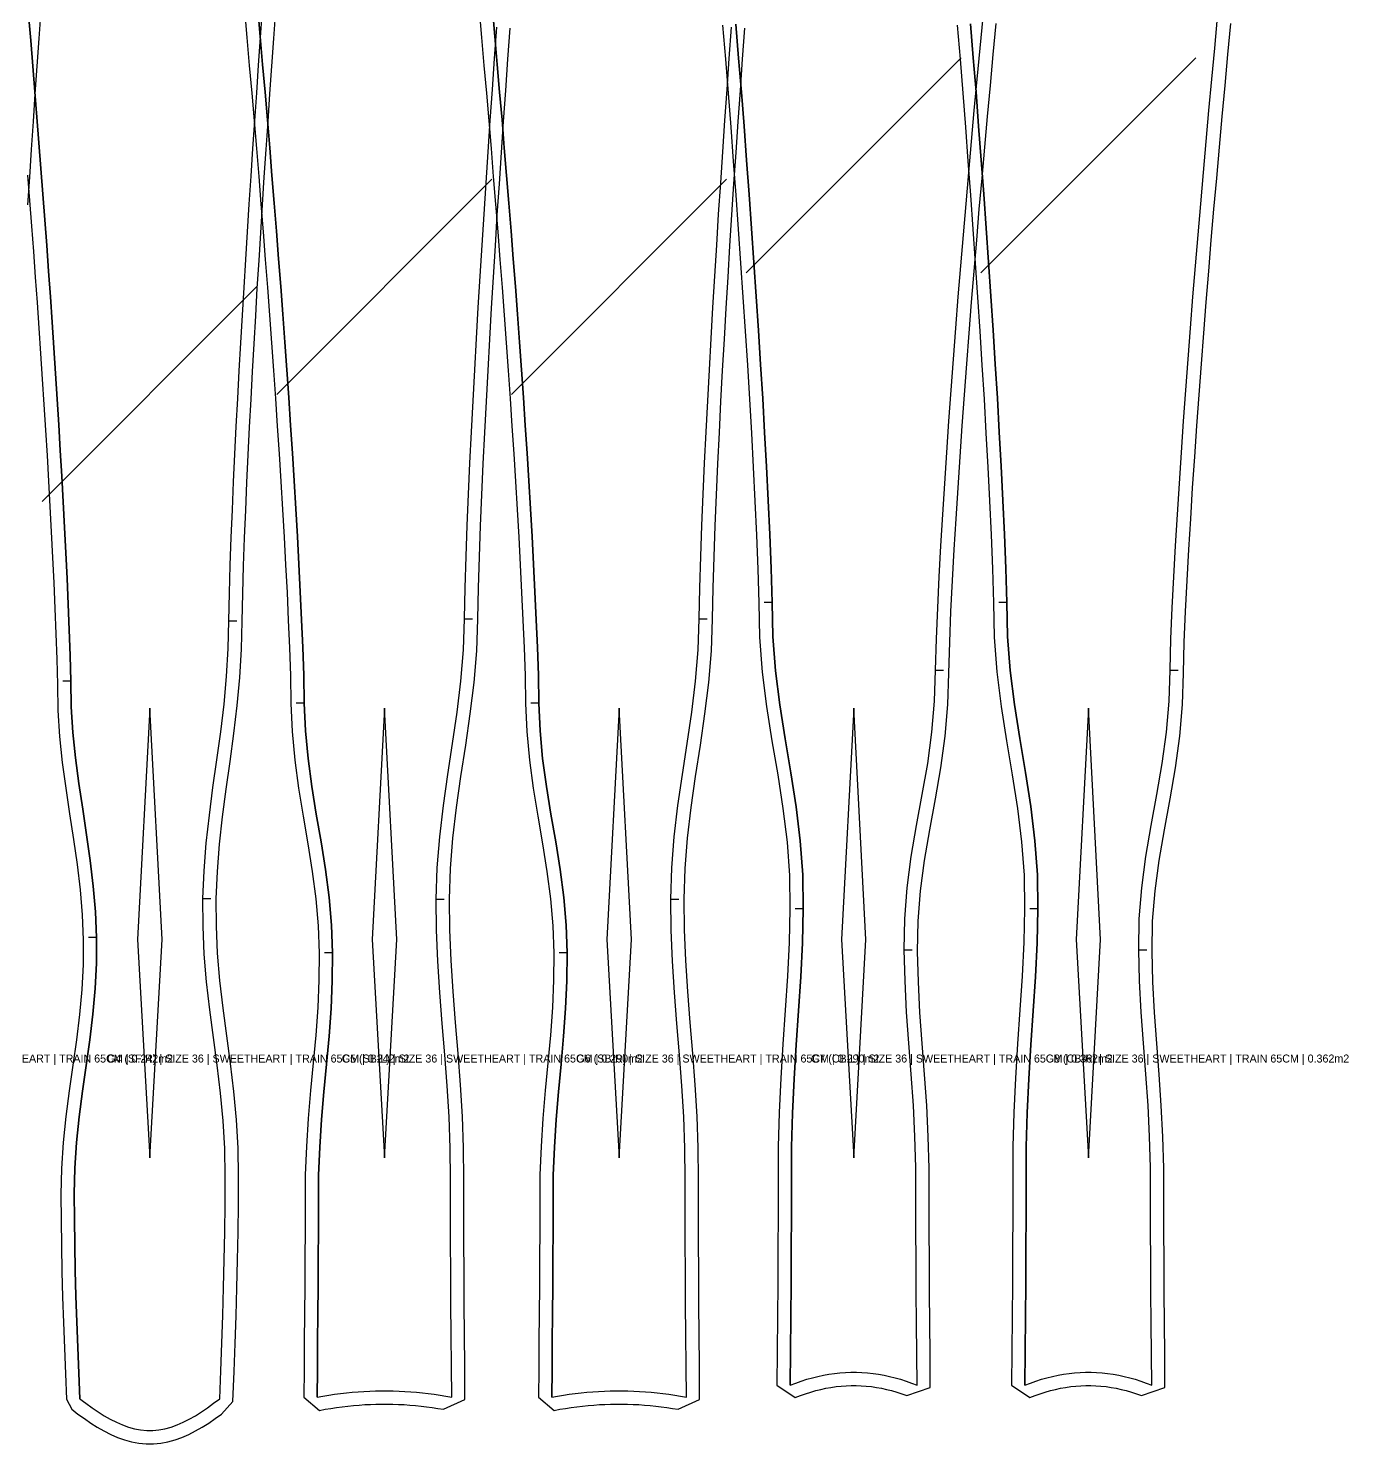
# Model space of a CAD drawing. Header units: millimetres. Extents: x -38 to 1528, y 40 to 2246.
# Drawn here: x 532 to 1522, y 184 to 1246 of the extents above; entities that cross this region are included whole.
import ezdxf

# ---------------------------------------------------------------- set-up
doc = ezdxf.new("R2010")
doc.units = ezdxf.units.MM
for name, color, linetype in [('1_BOUNDARY', 7, 'Continuous'), ('2_SEW', 3, 'Continuous'), ('3_SEAM_EDGE', 5, 'Continuous'), ('4_INTERNAL_DART', 6, 'Continuous'), ('6_TEXT', 2, 'Continuous'), ('7_GRAINLINE', 1, 'Continuous'), ('8_NOTCH', 4, 'Continuous')]:
    doc.layers.add(name, color=color, linetype=linetype)

msp = doc.modelspace()

# ---------------------------------------------------------------- linework, layer by layer
at = {"layer": '1_BOUNDARY'}
for points in [[(531.392, 1135.431), (532.853, 1116.312), (534.288, 1097.195), (535.698, 1078.078), (537.082, 1058.961), (538.439, 1039.845), (539.767, 1020.73), (541.064, 1001.616), (542.331, 982.501), (543.565, 963.389), (544.763, 944.277), (545.924, 925.167), (547.044, 906.058), (548.121, 886.952), (549.15, 867.847), (550.126, 848.746), (551.042, 829.65), (551.888, 810.559), (552.649, 791.481), (553.297, 772.429), (553.754, 753.368), (554.148, 734.039), (555.389, 714.502), (557.379, 695.036), (559.924, 675.678), (562.788, 656.445), (565.705, 637.345), (568.413, 618.376), (570.668, 599.524), (572.275, 580.768), (573.097, 562.075), (573.056, 543.414), (572.123, 524.733), (570.389, 505.971), (568.037, 487.087), (565.317, 468.059), (562.527, 448.874), (559.979, 429.54), (557.964, 410.075), (556.716, 390.516), (556.373, 371.041), (556.474, 351.756), (556.728, 332.55), (557.124, 313.348), (557.649, 294.157), (558.28, 274.976), (558.997, 255.808), (559.771, 236.654), (560.575, 217.517), (564.497, 209.988), (564.497, 209.988), (569.145, 206.44), (573.915, 202.966), (578.745, 199.66), (583.644, 196.563), (588.619, 193.716), (593.682, 191.159), (598.835, 188.937), (604.079, 187.092), (609.41, 185.662), (614.815, 184.686), (620.265, 184.19), (625.735, 184.19), (631.185, 184.686), (636.59, 185.662), (641.921, 187.092), (647.165, 188.937), (652.318, 191.159), (657.381, 193.716), (662.356, 196.563), (667.255, 199.66), (672.085, 202.966), (676.855, 206.44), (685.199, 215.782), (686.23, 238.39), (687.005, 259.243), (687.721, 280.109), (688.352, 300.987), (688.877, 321.876), (689.272, 342.773), (689.526, 363.675), (689.627, 384.648), (689.285, 405.797), (688.042, 427.022), (686.032, 448.163), (683.488, 469.183), (680.698, 490.065), (677.976, 510.803), (675.62, 531.407), (673.881, 551.9), (672.944, 572.319), (672.903, 592.72), (673.728, 613.15), (675.34, 633.638), (677.6, 654.212), (680.311, 674.896), (683.229, 695.7), (686.091, 716.627), (688.632, 737.669), (690.616, 758.809), (691.854, 780.016), (692.246, 801.029), (692.703, 821.798), (693.352, 842.557), (694.114, 863.342), (694.96, 884.137), (695.876, 904.938), (696.852, 925.743), (697.881, 946.551), (698.958, 967.361), (700.079, 988.173), (701.24, 1008.986), (702.438, 1029.801), (703.672, 1050.616), (704.939, 1071.433), (706.237, 1092.25), (707.565, 1113.068), (708.922, 1133.887), (710.307, 1154.706), (711.717, 1175.526), (713.152, 1196.346), (714.612, 1217.167), (716.095, 1237.988), (717.602, 1258.809)], [(531.565, 1113.068), (532.922, 1133.887), (534.307, 1154.706), (535.717, 1175.526), (537.152, 1196.346), (538.612, 1217.167), (540.095, 1237.988), (541.602, 1258.809)], [(694.009, 1259.352), (695.853, 1238.539), (697.672, 1217.727), (699.467, 1196.914), (701.235, 1176.103), (702.976, 1155.292), (704.689, 1134.481), (706.374, 1113.67), (708.028, 1092.861), (709.65, 1072.053), (711.239, 1051.244), (712.795, 1030.436), (714.315, 1009.63), (715.797, 988.824), (717.239, 968.019), (718.639, 947.216), (719.992, 926.414), (721.298, 905.614), (722.55, 884.817), (723.745, 864.021), (724.873, 843.231), (725.928, 822.445), (726.895, 801.667), (727.752, 780.905), (728.458, 760.196), (728.841, 739.329), (729.747, 718.124), (731.76, 696.839), (734.638, 675.684), (738.048, 654.693), (741.604, 633.879), (744.911, 613.243), (747.612, 592.767), (749.42, 572.418), (750.15, 552.098), (749.893, 531.681), (748.957, 511.155), (747.469, 490.545), (745.625, 469.829), (743.667, 448.99), (741.865, 428.03), (740.465, 406.967), (739.663, 385.846), (739.515, 364.841), (739.475, 344.003), (739.391, 323.198), (739.268, 302.391), (739.11, 281.582), (738.925, 260.769), (738.722, 239.951), (738.509, 219.129), (750.32, 209.193), (750.32, 209.193), (754.631, 209.987), (758.859, 210.695), (763.089, 211.332), (767.316, 211.899), (771.542, 212.394), (775.769, 212.818), (779.994, 213.172), (784.217, 213.455), (788.441, 213.667), (792.666, 213.808), (796.889, 213.879), (801.111, 213.879), (805.334, 213.808), (809.559, 213.667), (813.783, 213.455), (818.006, 213.172), (822.231, 212.818), (826.458, 212.394), (830.684, 211.899), (834.911, 211.332), (839.141, 210.695), (843.369, 209.987), (859.324, 217.204), (859.279, 242.464), (859.075, 265.807), (858.89, 289.145), (858.732, 312.48), (858.609, 335.813), (858.525, 359.144), (858.485, 382.505), (858.338, 406.014), (857.538, 429.627), (856.141, 453.189), (854.341, 476.659), (852.384, 500.02), (850.537, 523.272), (849.046, 546.428), (848.108, 569.511), (847.85, 592.496), (848.584, 615.394), (850.4, 638.318), (853.11, 661.353), (856.423, 684.534), (859.979, 707.872), (863.385, 731.371), (866.253, 755.016), (868.257, 778.776), (869.16, 802.464), (869.542, 825.85), (870.249, 849.096), (871.107, 872.39), (872.075, 895.696), (873.13, 919.009), (874.259, 942.329), (875.453, 965.65), (876.706, 988.974), (878.012, 1012.302), (879.366, 1035.63), (880.765, 1058.959), (882.208, 1082.29), (883.69, 1105.622), (885.21, 1128.954), (886.766, 1152.288), (888.356, 1175.622), (889.978, 1198.957), (891.633, 1222.292), (893.318, 1245.628)], [(870.009, 1259.352), (871.853, 1238.539), (873.672, 1217.727), (875.467, 1196.914), (877.235, 1176.103), (878.976, 1155.292), (880.689, 1134.481), (882.374, 1113.67), (884.028, 1092.861), (885.65, 1072.053), (887.239, 1051.244), (888.795, 1030.436), (890.315, 1009.63), (891.797, 988.824), (893.239, 968.019), (894.639, 947.216), (895.992, 926.414), (897.298, 905.614), (898.55, 884.817), (899.745, 864.021), (900.873, 843.231), (901.928, 822.445), (902.895, 801.667), (903.752, 780.905), (904.458, 760.196), (904.841, 739.329), (905.747, 718.124), (907.76, 696.839), (910.638, 675.684), (914.048, 654.693), (917.604, 633.879), (920.911, 613.243), (923.612, 592.767), (925.42, 572.418), (926.15, 552.098), (925.893, 531.681), (924.957, 511.155), (923.469, 490.545), (921.625, 469.829), (919.667, 448.99), (917.865, 428.03), (916.465, 406.967), (915.663, 385.846), (915.515, 364.841), (915.475, 344.003), (915.391, 323.198), (915.268, 302.391), (915.11, 281.582), (914.925, 260.769), (914.722, 239.951), (914.509, 219.129), (926.32, 209.193), (926.32, 209.193), (930.631, 209.987), (934.859, 210.695), (939.089, 211.332), (943.316, 211.899), (947.542, 212.394), (951.769, 212.818), (955.994, 213.172), (960.217, 213.455), (964.441, 213.667), (968.666, 213.808), (972.889, 213.879), (977.111, 213.879), (981.334, 213.808), (985.559, 213.667), (989.783, 213.455), (994.006, 213.172), (998.231, 212.818), (1002.458, 212.394), (1006.684, 211.899), (1010.911, 211.332), (1015.141, 210.695), (1019.369, 209.987), (1035.324, 217.204), (1035.279, 242.464), (1035.075, 265.807), (1034.89, 289.145), (1034.732, 312.48), (1034.609, 335.813), (1034.525, 359.144), (1034.485, 382.505), (1034.338, 406.014), (1033.538, 429.627), (1032.141, 453.189), (1030.341, 476.659), (1028.384, 500.02), (1026.537, 523.272), (1025.046, 546.428), (1024.108, 569.511), (1023.85, 592.496), (1024.584, 615.394), (1026.4, 638.318), (1029.11, 661.353), (1032.423, 684.534), (1035.979, 707.872), (1039.385, 731.371), (1042.253, 755.016), (1044.257, 778.776), (1045.16, 802.464), (1045.542, 825.85), (1046.249, 849.096), (1047.107, 872.39), (1048.075, 895.696), (1049.13, 919.009), (1050.259, 942.329), (1051.453, 965.65), (1052.706, 988.974), (1054.012, 1012.302), (1055.366, 1035.63), (1056.765, 1058.959), (1058.208, 1082.29), (1059.69, 1105.622), (1061.21, 1128.954), (1062.766, 1152.288), (1064.356, 1175.622), (1065.978, 1198.957), (1067.633, 1222.292), (1069.318, 1245.628)], [(1052.677, 1247.77), (1054.74, 1222.271), (1056.764, 1196.774), (1058.744, 1171.278), (1060.681, 1145.783), (1062.571, 1120.287), (1064.412, 1094.794), (1066.202, 1069.302), (1067.935, 1043.811), (1069.61, 1018.321), (1071.22, 992.834), (1072.76, 967.35), (1074.222, 941.869), (1075.597, 916.392), (1076.87, 890.923), (1078.021, 865.465), (1079.011, 840.033), (1079.746, 814.602), (1080.329, 788.847), (1082.34, 762.82), (1085.61, 736.911), (1089.675, 711.195), (1093.97, 685.692), (1097.912, 660.403), (1100.977, 635.302), (1102.767, 610.329), (1103.094, 585.288), (1102.515, 560.077), (1101.316, 534.769), (1099.692, 509.368), (1097.909, 483.855), (1096.263, 458.233), (1095.029, 432.518), (1094.418, 406.777), (1094.361, 381.156), (1094.301, 355.653), (1094.192, 330.158), (1094.04, 304.66), (1093.854, 279.158), (1093.644, 253.652), (1093.421, 228.141), (1107.063, 218.741), (1107.063, 218.741), (1111.054, 220.303), (1114.894, 221.667), (1118.724, 222.892), (1122.545, 223.978), (1126.358, 224.926), (1130.163, 225.738), (1133.962, 226.413), (1137.754, 226.953), (1141.542, 227.356), (1145.326, 227.625), (1149.109, 227.76), (1152.891, 227.76), (1156.674, 227.625), (1160.458, 227.356), (1164.246, 226.953), (1168.038, 226.413), (1171.837, 225.738), (1175.642, 224.926), (1179.455, 223.978), (1183.276, 222.892), (1187.106, 221.667), (1190.946, 220.303), (1208.419, 226.272), (1208.356, 251.375), (1208.146, 274.595), (1207.96, 297.811), (1207.808, 321.021), (1207.699, 344.229), (1207.639, 367.446), (1207.582, 390.791), (1206.969, 414.271), (1205.734, 437.72), (1204.086, 461.068), (1202.303, 484.294), (1200.68, 507.398), (1199.484, 530.402), (1198.906, 553.298), (1199.231, 576.007), (1201.014, 598.642), (1204.069, 621.42), (1208.004, 644.403), (1212.299, 667.619), (1216.37, 691.068), (1219.649, 714.728), (1221.668, 738.52), (1222.253, 762.013), (1222.988, 785.151), (1223.977, 808.29), (1225.127, 831.457), (1226.4, 854.637), (1227.774, 877.824), (1229.236, 901.016), (1230.776, 924.213), (1232.386, 947.412), (1234.06, 970.614), (1235.793, 993.817), (1237.583, 1017.022), (1239.424, 1040.229), (1241.313, 1063.436), (1243.25, 1086.644), (1245.23, 1109.854), (1247.253, 1133.064), (1249.316, 1156.275), (1251.419, 1179.487), (1253.557, 1202.7), (1255.733, 1225.912), (1257.943, 1249.125)], [(1228.677, 1248.003), (1230.74, 1222.498), (1232.764, 1196.995), (1234.744, 1171.493), (1236.681, 1145.992), (1238.571, 1120.491), (1240.412, 1094.992), (1242.202, 1069.494), (1243.935, 1043.997), (1245.61, 1018.502), (1247.22, 993.009), (1248.76, 967.519), (1250.222, 942.032), (1251.597, 916.55), (1252.87, 891.075), (1254.021, 865.611), (1255.011, 840.173), (1255.746, 814.735), (1256.329, 788.975), (1258.34, 762.942), (1261.61, 737.028), (1265.675, 711.305), (1269.97, 685.797), (1273.912, 660.502), (1276.977, 635.395), (1278.767, 610.416), (1279.094, 585.37), (1278.515, 560.153), (1277.316, 534.838), (1275.692, 509.431), (1273.909, 483.914), (1272.263, 458.286), (1271.029, 432.565), (1270.418, 406.817), (1270.361, 381.191), (1270.301, 355.682), (1270.192, 330.181), (1270.04, 304.677), (1269.854, 279.17), (1269.644, 253.658), (1269.421, 228.141), (1283.063, 218.741), (1283.063, 218.741), (1287.054, 220.303), (1290.894, 221.667), (1294.724, 222.892), (1298.545, 223.978), (1302.358, 224.926), (1306.163, 225.738), (1309.962, 226.413), (1313.754, 226.953), (1317.542, 227.356), (1321.326, 227.625), (1325.109, 227.76), (1328.891, 227.76), (1332.674, 227.625), (1336.458, 227.356), (1340.246, 226.953), (1344.038, 226.413), (1347.837, 225.738), (1351.642, 224.926), (1355.455, 223.978), (1359.276, 222.892), (1363.106, 221.667), (1366.946, 220.303), (1384.419, 226.272), (1384.356, 251.375), (1384.146, 274.595), (1383.96, 297.811), (1383.808, 321.021), (1383.699, 344.229), (1383.639, 367.446), (1383.582, 390.791), (1382.969, 414.271), (1381.734, 437.72), (1380.086, 461.068), (1378.303, 484.294), (1376.68, 507.398), (1375.484, 530.402), (1374.906, 553.298), (1375.231, 576.007), (1377.014, 598.642), (1380.069, 621.42), (1384.004, 644.403), (1388.299, 667.619), (1392.37, 691.068), (1395.649, 714.728), (1397.668, 738.52), (1398.253, 762.013), (1398.988, 785.151), (1399.977, 808.29), (1401.127, 831.457), (1402.4, 854.637), (1403.774, 877.824), (1405.236, 901.016), (1406.776, 924.213), (1408.386, 947.412), (1410.06, 970.614), (1411.793, 993.817), (1413.583, 1017.022), (1415.424, 1040.229), (1417.313, 1063.436), (1419.25, 1086.644), (1421.23, 1109.854), (1423.253, 1133.064), (1425.316, 1156.275), (1427.419, 1179.487), (1429.557, 1202.7), (1431.733, 1225.912), (1433.943, 1249.125)]]:
    msp.add_lwpolyline(points, dxfattribs=at)
at = {"layer": '2_SEW'}
for points in [[(532.132, 1255.6554), (533.723, 1236.4378), (535.293, 1217.2212), (536.844, 1198.0037), (538.372, 1178.7871), (539.879, 1159.5696), (541.363, 1140.353), (542.824, 1121.1355), (544.26, 1101.9189), (545.671, 1082.7024), (547.056, 1063.4847), (548.414, 1044.2682), (549.743, 1025.0506), (551.042, 1005.8341), (552.31, 986.6165), (553.545, 967.4), (554.744, 948.1824), (555.906, 928.9659), (557.028, 909.7483), (558.106, 890.5318), (559.136, 871.3142), (560.114, 852.0977), (561.031, 832.881), (561.879, 813.6634), (562.642, 794.4468), (563.293, 775.2293), (563.752, 756.0127), (564.139, 736.7952), (565.355, 717.5786), (567.311, 698.3611), (569.827, 679.1445), (572.676, 659.927), (575.598, 640.7104), (578.328, 621.4939), (580.616, 602.2763), (582.254, 583.0598), (583.095, 563.8421), (583.053, 544.6256), (582.098, 525.408), (580.331, 506.1915), (577.949, 486.9739), (575.215, 467.7574), (572.432, 448.5398), (569.91, 429.3233), (567.929, 410.1066), (566.708, 390.8891), (566.373, 371.6725), (566.474, 352.455), (566.727, 333.2383), (567.121, 314.0208), (567.644, 294.8042), (568.274, 275.5867), (568.989, 256.3701), (569.763, 237.1525), (570.566, 217.936), (570.566, 217.936), (570.566, 217.936), (575.125, 214.455), (579.685, 211.133), (584.244, 208.012), (588.804, 205.129), (593.363, 202.519), (597.923, 200.215), (602.482, 198.248), (607.042, 196.643), (611.601, 195.419), (616.161, 194.595), (620.72, 194.18), (625.28, 194.18), (629.839, 194.595), (634.399, 195.419), (638.958, 196.643), (643.518, 198.248), (648.077, 200.215), (652.637, 202.519), (657.196, 205.129), (661.756, 208.012), (666.315, 211.133), (670.875, 214.455), (675.434, 217.936), (676.237, 238.768), (677.011, 259.6), (677.726, 280.432), (678.356, 301.264), (678.879, 322.096), (679.273, 342.928), (679.526, 363.76), (679.627, 384.592), (679.292, 405.424), (678.071, 426.256), (676.09, 447.088), (673.568, 467.92), (670.785, 488.752), (668.051, 509.584), (665.669, 530.416), (663.902, 551.248), (662.947, 572.08), (662.905, 592.912), (663.746, 613.744), (665.384, 634.576), (667.672, 655.408), (670.402, 676.24), (673.324, 697.072), (676.173, 717.904), (678.689, 738.736), (680.645, 759.568), (681.861, 780.4), (682.248, 801.232), (682.707, 822.064), (683.358, 842.896), (684.121, 863.728), (684.969, 884.56), (685.886, 905.392), (686.864, 926.224), (687.894, 947.056), (688.972, 967.888), (690.094, 988.72), (691.256, 1009.552), (692.455, 1030.384), (693.69, 1051.216), (694.958, 1072.048), (696.257, 1092.88), (697.586, 1113.712), (698.944, 1134.544), (700.329, 1155.376), (701.74, 1176.208), (703.176, 1197.04), (704.637, 1217.872), (706.121, 1238.704), (707.628, 1259.536)], [(703.969, 1260.0982), (705.814, 1239.277), (707.635, 1218.4559), (709.431, 1197.6337), (711.2, 1176.8125), (712.942, 1155.9913), (714.656, 1135.1702), (716.342, 1114.3481), (717.997, 1093.5269), (719.62, 1072.7057), (721.211, 1051.8845), (722.768, 1031.0623), (724.289, 1010.2412), (725.772, 989.4201), (727.216, 968.5989), (728.617, 947.7767), (729.972, 926.9556), (731.279, 906.1344), (732.533, 885.3132), (733.729, 864.4911), (734.859, 843.6699), (735.916, 822.8488), (736.885, 802.0266), (737.745, 781.2054), (738.455, 760.3842), (738.836, 739.5631), (739.724, 718.741), (741.694, 697.9198), (744.528, 677.0986), (747.912, 656.2774), (751.47, 635.4553), (754.806, 614.6341), (757.552, 593.8129), (759.401, 572.9918), (760.149, 552.1697), (759.889, 531.3485), (758.94, 510.5273), (757.437, 489.7051), (755.583, 468.8839), (753.627, 448.0628), (751.836, 427.2417), (750.451, 406.4195), (749.66, 385.5983), (749.515, 364.7771), (749.475, 343.956), (749.391, 323.1338), (749.268, 302.3126), (749.11, 281.4915), (748.925, 260.6704), (748.721, 239.8482), (748.508, 219.027), (748.508, 219.027), (748.508, 219.027), (752.899, 219.836), (757.289, 220.571), (761.68, 221.232), (766.07, 221.821), (770.461, 222.335), (774.852, 222.776), (779.242, 223.144), (783.633, 223.438), (788.023, 223.658), (792.414, 223.805), (796.805, 223.879), (801.195, 223.879), (805.586, 223.805), (809.977, 223.658), (814.367, 223.438), (818.758, 223.144), (823.148, 222.776), (827.539, 222.335), (831.93, 221.821), (836.32, 221.232), (840.711, 220.571), (845.101, 219.836), (849.492, 219.027), (849.279, 242.375), (849.075, 265.724), (848.89, 289.072), (848.732, 312.42), (848.609, 335.769), (848.525, 359.117), (848.485, 382.465), (848.34, 405.814), (847.549, 429.162), (846.164, 452.51), (844.373, 475.859), (842.417, 499.207), (840.563, 522.555), (839.06, 545.904), (838.111, 569.252), (837.851, 592.6), (838.599, 615.949), (840.448, 639.297), (843.194, 662.645), (846.53, 685.994), (850.088, 709.342), (853.472, 732.691), (856.306, 756.039), (858.276, 779.387), (859.164, 802.736), (859.545, 826.084), (860.255, 849.432), (861.115, 872.781), (862.084, 896.129), (863.141, 919.477), (864.271, 942.826), (865.467, 966.174), (866.721, 989.522), (868.028, 1012.871), (869.383, 1036.219), (870.784, 1059.567), (872.228, 1082.916), (873.711, 1106.264), (875.232, 1129.612), (876.789, 1152.961), (878.38, 1176.309), (880.003, 1199.657), (881.658, 1223.006), (883.344, 1246.354)], [(879.969, 1260.0982), (881.814, 1239.277), (883.635, 1218.4559), (885.431, 1197.6337), (887.2, 1176.8125), (888.942, 1155.9913), (890.656, 1135.1702), (892.342, 1114.3481), (893.997, 1093.5269), (895.62, 1072.7057), (897.211, 1051.8845), (898.768, 1031.0623), (900.289, 1010.2412), (901.772, 989.4201), (903.216, 968.5989), (904.617, 947.7767), (905.972, 926.9556), (907.279, 906.1344), (908.533, 885.3132), (909.729, 864.4911), (910.859, 843.6699), (911.916, 822.8488), (912.885, 802.0266), (913.745, 781.2054), (914.455, 760.3842), (914.836, 739.5631), (915.724, 718.741), (917.694, 697.9198), (920.528, 677.0986), (923.912, 656.2774), (927.47, 635.4553), (930.806, 614.6341), (933.552, 593.8129), (935.401, 572.9918), (936.149, 552.1697), (935.889, 531.3485), (934.94, 510.5273), (933.437, 489.7051), (931.583, 468.8839), (929.627, 448.0628), (927.836, 427.2417), (926.451, 406.4195), (925.66, 385.5983), (925.515, 364.7771), (925.475, 343.956), (925.391, 323.1338), (925.268, 302.3126), (925.11, 281.4915), (924.925, 260.6704), (924.721, 239.8482), (924.508, 219.027), (924.508, 219.027), (924.508, 219.027), (928.899, 219.836), (933.289, 220.571), (937.68, 221.232), (942.07, 221.821), (946.461, 222.335), (950.852, 222.776), (955.242, 223.144), (959.633, 223.438), (964.023, 223.658), (968.414, 223.805), (972.805, 223.879), (977.195, 223.879), (981.586, 223.805), (985.977, 223.658), (990.367, 223.438), (994.758, 223.144), (999.148, 222.776), (1003.539, 222.335), (1007.93, 221.821), (1012.32, 221.232), (1016.711, 220.571), (1021.101, 219.836), (1025.492, 219.027), (1025.279, 242.375), (1025.075, 265.724), (1024.89, 289.072), (1024.732, 312.42), (1024.609, 335.769), (1024.525, 359.117), (1024.485, 382.465), (1024.34, 405.814), (1023.549, 429.162), (1022.164, 452.51), (1020.373, 475.859), (1018.417, 499.207), (1016.563, 522.555), (1015.06, 545.904), (1014.111, 569.252), (1013.851, 592.6), (1014.599, 615.949), (1016.448, 639.297), (1019.194, 662.645), (1022.53, 685.994), (1026.088, 709.342), (1029.472, 732.691), (1032.306, 756.039), (1034.276, 779.387), (1035.164, 802.736), (1035.545, 826.084), (1036.255, 849.432), (1037.115, 872.781), (1038.084, 896.129), (1039.141, 919.477), (1040.271, 942.826), (1041.467, 966.174), (1042.721, 989.522), (1044.028, 1012.871), (1045.383, 1036.219), (1046.784, 1059.567), (1048.228, 1082.916), (1049.711, 1106.264), (1051.232, 1129.612), (1052.789, 1152.961), (1054.38, 1176.309), (1056.003, 1199.657), (1057.658, 1223.006), (1059.344, 1246.354)], [(1062.644, 1248.584), (1064.708, 1223.07), (1066.733, 1197.557), (1068.715, 1172.044), (1070.653, 1146.531), (1072.544, 1121.017), (1074.387, 1095.504), (1076.178, 1069.991), (1077.913, 1044.478), (1079.589, 1018.964), (1081.201, 993.451), (1082.743, 967.938), (1084.207, 942.425), (1085.584, 916.911), (1086.859, 891.398), (1088.012, 865.885), (1089.005, 840.372), (1089.743, 814.859), (1090.317, 789.345), (1092.289, 763.832), (1095.51, 738.319), (1099.544, 712.806), (1103.841, 687.292), (1107.817, 661.779), (1110.93, 636.266), (1112.758, 610.753), (1113.094, 585.239), (1112.509, 559.726), (1111.301, 534.213), (1109.67, 508.7), (1107.887, 483.186), (1106.247, 457.673), (1105.023, 432.16), (1104.417, 406.647), (1104.361, 381.133), (1104.301, 355.62), (1104.192, 330.107), (1104.04, 304.594), (1103.854, 279.08), (1103.644, 253.567), (1103.421, 228.054), (1103.421, 228.054), (1103.421, 228.054), (1107.558, 229.672), (1111.696, 231.142), (1115.833, 232.465), (1119.97, 233.641), (1124.108, 234.67), (1128.245, 235.552), (1132.382, 236.287), (1136.519, 236.876), (1140.657, 237.317), (1144.794, 237.611), (1148.931, 237.758), (1153.069, 237.758), (1157.206, 237.611), (1161.343, 237.317), (1165.481, 236.876), (1169.618, 236.287), (1173.755, 235.552), (1177.892, 234.67), (1182.03, 233.641), (1186.167, 232.465), (1190.304, 231.142), (1194.442, 229.672), (1198.579, 228.054), (1198.356, 251.369), (1198.146, 274.684), (1197.96, 297.999), (1197.808, 321.3131), (1197.699, 344.6281), (1197.639, 367.9432), (1197.583, 391.2583), (1196.977, 414.5733), (1195.753, 437.8883), (1194.113, 461.2033), (1192.33, 484.5184), (1190.699, 507.8324), (1189.491, 531.1474), (1188.906, 554.4624), (1189.242, 577.7774), (1191.07, 601.0924), (1194.183, 624.4076), (1198.159, 647.7226), (1202.456, 671.0376), (1206.49, 694.3516), (1209.711, 717.6667), (1211.683, 740.9817), (1212.257, 764.2967), (1212.995, 787.6118), (1213.988, 810.9268), (1215.141, 834.2418), (1216.416, 857.5569), (1217.793, 880.8709), (1219.257, 904.1859), (1220.799, 927.5009), (1222.411, 950.816), (1224.087, 974.131), (1225.822, 997.446), (1227.613, 1020.761), (1229.456, 1044.0761), (1231.347, 1067.3901), (1233.285, 1090.7051), (1235.267, 1114.0203), (1237.292, 1137.3353), (1239.356, 1160.6503), (1241.46, 1183.9653), (1243.6, 1207.2803), (1245.777, 1230.5953), (1247.989, 1253.9093)], [(1238.644, 1248.8179), (1240.708, 1223.2979), (1242.733, 1197.7789), (1244.715, 1172.2598), (1246.653, 1146.7408), (1248.544, 1121.2218), (1250.387, 1095.7028), (1252.178, 1070.1838), (1253.913, 1044.6647), (1255.589, 1019.1457), (1257.201, 993.6267), (1258.743, 968.1077), (1260.207, 942.5886), (1261.584, 917.0696), (1262.859, 891.5506), (1264.012, 866.0316), (1265.005, 840.5125), (1265.743, 814.9925), (1266.317, 789.4735), (1268.289, 763.9545), (1271.51, 738.4355), (1275.544, 712.9164), (1279.841, 687.3974), (1283.817, 661.8784), (1286.93, 636.3594), (1288.758, 610.8403), (1289.094, 585.3213), (1288.509, 559.8023), (1287.301, 534.2833), (1285.67, 508.7643), (1283.887, 483.2452), (1282.247, 457.7262), (1281.023, 432.2072), (1280.417, 406.6872), (1280.361, 381.1681), (1280.301, 355.6491), (1280.192, 330.1301), (1280.04, 304.6111), (1279.854, 279.092), (1279.644, 253.573), (1279.421, 228.054), (1279.421, 228.054), (1279.421, 228.054), (1283.558, 229.672), (1287.696, 231.142), (1291.833, 232.465), (1295.97, 233.641), (1300.108, 234.67), (1304.245, 235.552), (1308.382, 236.287), (1312.519, 236.876), (1316.657, 237.317), (1320.794, 237.611), (1324.931, 237.758), (1329.069, 237.758), (1333.206, 237.611), (1337.343, 237.317), (1341.481, 236.876), (1345.618, 236.287), (1349.755, 235.552), (1353.892, 234.67), (1358.03, 233.641), (1362.167, 232.465), (1366.304, 231.142), (1370.442, 229.672), (1374.579, 228.054), (1374.356, 251.369), (1374.146, 274.684), (1373.96, 297.999), (1373.808, 321.3131), (1373.699, 344.6281), (1373.639, 367.9432), (1373.583, 391.2583), (1372.977, 414.5733), (1371.753, 437.8883), (1370.113, 461.2033), (1368.33, 484.5184), (1366.699, 507.8324), (1365.491, 531.1474), (1364.906, 554.4624), (1365.242, 577.7774), (1367.07, 601.0924), (1370.183, 624.4076), (1374.159, 647.7226), (1378.456, 671.0376), (1382.49, 694.3516), (1385.711, 717.6667), (1387.683, 740.9817), (1388.257, 764.2967), (1388.995, 787.6118), (1389.988, 810.9268), (1391.141, 834.2418), (1392.416, 857.5569), (1393.793, 880.8709), (1395.257, 904.1859), (1396.799, 927.5009), (1398.411, 950.816), (1400.087, 974.131), (1401.822, 997.446), (1403.613, 1020.761), (1405.456, 1044.0761), (1407.347, 1067.3901), (1409.285, 1090.7051), (1411.267, 1114.0203), (1413.292, 1137.3353), (1415.356, 1160.6503), (1417.46, 1183.9653), (1419.6, 1207.2803), (1421.777, 1230.5953), (1423.989, 1253.9093)]]:
    msp.add_lwpolyline(points, dxfattribs=at)
at = {"layer": '3_SEAM_EDGE'}
for points in [[(570.566, 217.936), (569.763, 237.1525), (568.989, 256.3701), (568.274, 275.5867), (567.644, 294.8042), (567.121, 314.0208), (566.727, 333.2383), (566.474, 352.455), (566.373, 371.6725), (566.708, 390.8891), (567.929, 410.1066), (569.91, 429.3233), (572.432, 448.5398), (575.215, 467.7574), (577.949, 486.9739), (580.331, 506.1915), (582.098, 525.408), (583.053, 544.6256), (583.095, 563.8421), (582.254, 583.0598), (580.616, 602.2763), (578.328, 621.4939), (575.598, 640.7104), (572.676, 659.927), (569.827, 679.1445), (567.311, 698.3611), (565.355, 717.5786), (564.139, 736.7952), (563.752, 756.0127), (563.293, 775.2293), (562.642, 794.4468), (561.879, 813.6634), (561.031, 832.881), (560.114, 852.0977), (559.136, 871.3142), (558.106, 890.5318), (557.028, 909.7483), (555.906, 928.9659), (554.744, 948.1824), (553.545, 967.4), (552.31, 986.6165), (551.042, 1005.8341), (549.743, 1025.0506), (548.414, 1044.2682), (547.056, 1063.4847), (545.671, 1082.7024), (544.26, 1101.9189), (542.824, 1121.1355), (541.363, 1140.353), (539.879, 1159.5696), (538.372, 1178.7871), (536.844, 1198.0037), (535.293, 1217.2212), (533.723, 1236.4378), (532.132, 1255.6554)], [(675.434, 217.936), (676.237, 238.768), (677.011, 259.6), (677.726, 280.432), (678.356, 301.264), (678.879, 322.096), (679.273, 342.928), (679.526, 363.76), (679.627, 384.592), (679.292, 405.424), (678.071, 426.256), (676.09, 447.088), (673.568, 467.92), (670.785, 488.752), (668.051, 509.584), (665.669, 530.416), (663.902, 551.248), (662.947, 572.08), (662.905, 592.912), (663.746, 613.744), (665.384, 634.576), (667.672, 655.408), (670.402, 676.24), (673.324, 697.072), (676.173, 717.904), (678.689, 738.736), (680.645, 759.568), (681.861, 780.4), (682.248, 801.232), (682.707, 822.064), (683.358, 842.896), (684.121, 863.728), (684.969, 884.56), (685.886, 905.392), (686.864, 926.224), (687.894, 947.056), (688.972, 967.888), (690.094, 988.72), (691.256, 1009.552), (692.455, 1030.384), (693.69, 1051.216), (694.958, 1072.048), (696.257, 1092.88), (697.586, 1113.712), (698.944, 1134.544), (700.329, 1155.376), (701.74, 1176.208), (703.176, 1197.04), (704.637, 1217.872), (706.121, 1238.704), (707.628, 1259.536)], [(748.508, 219.027), (748.721, 239.8482), (748.925, 260.6704), (749.11, 281.4915), (749.268, 302.3126), (749.391, 323.1338), (749.475, 343.956), (749.515, 364.7771), (749.66, 385.5983), (750.451, 406.4195), (751.836, 427.2417), (753.627, 448.0628), (755.583, 468.8839), (757.437, 489.7051), (758.94, 510.5273), (759.889, 531.3485), (760.149, 552.1697), (759.401, 572.9918), (757.552, 593.8129), (754.806, 614.6341), (751.47, 635.4553), (747.912, 656.2774), (744.528, 677.0986), (741.694, 697.9198), (739.724, 718.741), (738.836, 739.5631), (738.455, 760.3842), (737.745, 781.2054), (736.885, 802.0266), (735.916, 822.8488), (734.859, 843.6699), (733.729, 864.4911), (732.533, 885.3132), (731.279, 906.1344), (729.972, 926.9556), (728.617, 947.7767), (727.216, 968.5989), (725.772, 989.4201), (724.289, 1010.2412), (722.768, 1031.0623), (721.211, 1051.8845), (719.62, 1072.7057), (717.997, 1093.5269), (716.342, 1114.3481), (714.656, 1135.1702), (712.942, 1155.9913), (711.2, 1176.8125), (709.431, 1197.6337), (707.635, 1218.4559), (705.814, 1239.277), (703.969, 1260.0982)], [(924.508, 219.027), (924.721, 239.8482), (924.925, 260.6704), (925.11, 281.4915), (925.268, 302.3126), (925.391, 323.1338), (925.475, 343.956), (925.515, 364.7771), (925.66, 385.5983), (926.451, 406.4195), (927.836, 427.2417), (929.627, 448.0628), (931.583, 468.8839), (933.437, 489.7051), (934.94, 510.5273), (935.889, 531.3485), (936.149, 552.1697), (935.401, 572.9918), (933.552, 593.8129), (930.806, 614.6341), (927.47, 635.4553), (923.912, 656.2774), (920.528, 677.0986), (917.694, 697.9198), (915.724, 718.741), (914.836, 739.5631), (914.455, 760.3842), (913.745, 781.2054), (912.885, 802.0266), (911.916, 822.8488), (910.859, 843.6699), (909.729, 864.4911), (908.533, 885.3132), (907.279, 906.1344), (905.972, 926.9556), (904.617, 947.7767), (903.216, 968.5989), (901.772, 989.4201), (900.289, 1010.2412), (898.768, 1031.0623), (897.211, 1051.8845), (895.62, 1072.7057), (893.997, 1093.5269), (892.342, 1114.3481), (890.656, 1135.1702), (888.942, 1155.9913), (887.2, 1176.8125), (885.431, 1197.6337), (883.635, 1218.4559), (881.814, 1239.277), (879.969, 1260.0982)], [(1198.579, 228.054), (1198.356, 251.369), (1198.146, 274.684), (1197.96, 297.999), (1197.808, 321.3131), (1197.699, 344.6281), (1197.639, 367.9432), (1197.583, 391.2583), (1196.977, 414.5733), (1195.753, 437.8883), (1194.113, 461.2033), (1192.33, 484.5184), (1190.699, 507.8324), (1189.491, 531.1474), (1188.906, 554.4624), (1189.242, 577.7774), (1191.07, 601.0924), (1194.183, 624.4076), (1198.159, 647.7226), (1202.456, 671.0376), (1206.49, 694.3516), (1209.711, 717.6667), (1211.683, 740.9817), (1212.257, 764.2967), (1212.995, 787.6118), (1213.988, 810.9268), (1215.141, 834.2418), (1216.416, 857.5569), (1217.793, 880.8709), (1219.257, 904.1859), (1220.799, 927.5009), (1222.411, 950.816), (1224.087, 974.131), (1225.822, 997.446), (1227.613, 1020.761), (1229.456, 1044.0761), (1231.347, 1067.3901), (1233.285, 1090.7051), (1235.267, 1114.0203), (1237.292, 1137.3353), (1239.356, 1160.6503), (1241.46, 1183.9653), (1243.6, 1207.2803), (1245.777, 1230.5953), (1247.989, 1253.9093)], [(1374.579, 228.054), (1374.356, 251.369), (1374.146, 274.684), (1373.96, 297.999), (1373.808, 321.3131), (1373.699, 344.6281), (1373.639, 367.9432), (1373.583, 391.2583), (1372.977, 414.5733), (1371.753, 437.8883), (1370.113, 461.2033), (1368.33, 484.5184), (1366.699, 507.8324), (1365.491, 531.1474), (1364.906, 554.4624), (1365.242, 577.7774), (1367.07, 601.0924), (1370.183, 624.4076), (1374.159, 647.7226), (1378.456, 671.0376), (1382.49, 694.3516), (1385.711, 717.6667), (1387.683, 740.9817), (1388.257, 764.2967), (1388.995, 787.6118), (1389.988, 810.9268), (1391.141, 834.2418), (1392.416, 857.5569), (1393.793, 880.8709), (1395.257, 904.1859), (1396.799, 927.5009), (1398.411, 950.816), (1400.087, 974.131), (1401.822, 997.446), (1403.613, 1020.761), (1405.456, 1044.0761), (1407.347, 1067.3901), (1409.285, 1090.7051), (1411.267, 1114.0203), (1413.292, 1137.3353), (1415.356, 1160.6503), (1417.46, 1183.9653), (1419.6, 1207.2803), (1421.777, 1230.5953), (1423.989, 1253.9093)], [(849.492, 219.027), (849.279, 242.375), (849.075, 265.724), (848.89, 289.072), (848.732, 312.42), (848.609, 335.769), (848.525, 359.117), (848.485, 382.465), (848.34, 405.814), (847.549, 429.162), (846.164, 452.51), (844.373, 475.859), (842.417, 499.207), (840.563, 522.555), (839.06, 545.904), (838.111, 569.252), (837.851, 592.6), (838.599, 615.949), (840.448, 639.297), (843.194, 662.645), (846.53, 685.994), (850.088, 709.342), (853.472, 732.691), (856.306, 756.039), (858.276, 779.387), (859.164, 802.736), (859.545, 826.084), (860.255, 849.432), (861.115, 872.781), (862.084, 896.129), (863.141, 919.477), (864.271, 942.826), (865.467, 966.174), (866.721, 989.522), (868.028, 1012.871), (869.383, 1036.219), (870.784, 1059.567), (872.228, 1082.916), (873.711, 1106.264), (875.232, 1129.612), (876.789, 1152.961), (878.38, 1176.309), (880.003, 1199.657), (881.658, 1223.006), (883.344, 1246.354)], [(1025.492, 219.027), (1025.279, 242.375), (1025.075, 265.724), (1024.89, 289.072), (1024.732, 312.42), (1024.609, 335.769), (1024.525, 359.117), (1024.485, 382.465), (1024.34, 405.814), (1023.549, 429.162), (1022.164, 452.51), (1020.373, 475.859), (1018.417, 499.207), (1016.563, 522.555), (1015.06, 545.904), (1014.111, 569.252), (1013.851, 592.6), (1014.599, 615.949), (1016.448, 639.297), (1019.194, 662.645), (1022.53, 685.994), (1026.088, 709.342), (1029.472, 732.691), (1032.306, 756.039), (1034.276, 779.387), (1035.164, 802.736), (1035.545, 826.084), (1036.255, 849.432), (1037.115, 872.781), (1038.084, 896.129), (1039.141, 919.477), (1040.271, 942.826), (1041.467, 966.174), (1042.721, 989.522), (1044.028, 1012.871), (1045.383, 1036.219), (1046.784, 1059.567), (1048.228, 1082.916), (1049.711, 1106.264), (1051.232, 1129.612), (1052.789, 1152.961), (1054.38, 1176.309), (1056.003, 1199.657), (1057.658, 1223.006), (1059.344, 1246.354)], [(1103.421, 228.054), (1103.644, 253.567), (1103.854, 279.08), (1104.04, 304.594), (1104.192, 330.107), (1104.301, 355.62), (1104.361, 381.133), (1104.417, 406.647), (1105.023, 432.16), (1106.247, 457.673), (1107.887, 483.186), (1109.67, 508.7), (1111.301, 534.213), (1112.509, 559.726), (1113.094, 585.239), (1112.758, 610.753), (1110.93, 636.266), (1107.817, 661.779), (1103.841, 687.292), (1099.544, 712.806), (1095.51, 738.319), (1092.289, 763.832), (1090.317, 789.345), (1089.743, 814.859), (1089.005, 840.372), (1088.012, 865.885), (1086.859, 891.398), (1085.584, 916.911), (1084.207, 942.425), (1082.743, 967.938), (1081.201, 993.451), (1079.589, 1018.964), (1077.913, 1044.478), (1076.178, 1069.991), (1074.387, 1095.504), (1072.544, 1121.017), (1070.653, 1146.531), (1068.715, 1172.044), (1066.733, 1197.557), (1064.708, 1223.07), (1062.644, 1248.584)], [(1279.421, 228.054), (1279.644, 253.573), (1279.854, 279.092), (1280.04, 304.6111), (1280.192, 330.1301), (1280.301, 355.6491), (1280.361, 381.1681), (1280.417, 406.6872), (1281.023, 432.2072), (1282.247, 457.7262), (1283.887, 483.2452), (1285.67, 508.7643), (1287.301, 534.2833), (1288.509, 559.8023), (1289.094, 585.3213), (1288.758, 610.8403), (1286.93, 636.3594), (1283.817, 661.8784), (1279.841, 687.3974), (1275.544, 712.9164), (1271.51, 738.4355), (1268.289, 763.9545), (1266.317, 789.4735), (1265.743, 814.9925), (1265.005, 840.5125), (1264.012, 866.0316), (1262.859, 891.5506), (1261.584, 917.0696), (1260.207, 942.5886), (1258.743, 968.1077), (1257.201, 993.6267), (1255.589, 1019.1457), (1253.913, 1044.6647), (1252.178, 1070.1838), (1250.387, 1095.7028), (1248.544, 1121.2218), (1246.653, 1146.7408), (1244.715, 1172.2598), (1242.733, 1197.7789), (1240.708, 1223.2979), (1238.644, 1248.8179)]]:
    msp.add_lwpolyline(points, dxfattribs=at)
at = {"layer": '4_INTERNAL_DART'}
for points in [[(623, 398.48), (632.22, 562.16), (623, 735.76), (613.78, 562.16), (623, 398.48)], [(799, 398.48), (808.22, 562.16), (799, 735.76), (789.78, 562.16), (799, 398.48)], [(975, 398.48), (984.22, 562.16), (975, 735.76), (965.78, 562.16), (975, 398.48)], [(1151, 398.48), (1160.22, 562.16), (1151, 735.76), (1141.78, 562.16), (1151, 398.48)], [(1327, 398.48), (1336.22, 562.16), (1327, 735.76), (1317.78, 562.16), (1327, 398.48)]]:
    msp.add_lwpolyline(points, close=True, dxfattribs=at)
at = {"layer": '7_GRAINLINE'}
for p, q in [((1070.33, 1062.13), (1231.67, 1223.46)), ((1246.33, 1062.13), (1407.67, 1223.46)), ((718.33, 970.95), (879.67, 1132.28)), ((894.33, 970.95), (1055.67, 1132.28)), ((542.33, 890.71), (703.67, 1052.05))]:
    msp.add_line(p, q, dxfattribs=at)
at = {"layer": '8_NOTCH'}
for p, q in [((1089.743, 814.859), (1083.743, 814.859)), ((1265.743, 814.9925), (1259.743, 814.9925)), ((682.248, 801.232), (688.248, 801.232)), ((859.164, 802.736), (865.164, 802.736)), ((1035.164, 802.736), (1041.164, 802.736)), ((1212.257, 764.2967), (1218.257, 764.2967)), ((1388.257, 764.2967), (1394.257, 764.2967)), ((563.752, 756.0127), (557.752, 756.0127)), ((738.836, 739.5631), (732.836, 739.5631)), ((914.836, 739.5631), (908.836, 739.5631)), ((662.905, 592.912), (668.905, 592.912)), ((837.851, 592.6), (843.851, 592.6)), ((1013.851, 592.6), (1019.851, 592.6)), ((1113.094, 585.239), (1107.094, 585.239)), ((1289.094, 585.3213), (1283.094, 585.3213)), ((583.095, 563.8421), (577.095, 563.8421)), ((760.149, 552.1697), (754.149, 552.1697)), ((936.149, 552.1697), (930.149, 552.1697)), ((1188.906, 554.4624), (1194.906, 554.4624)), ((1364.906, 554.4624), (1370.906, 554.4624))]:
    msp.add_line(p, q, dxfattribs=at)

# ---------------------------------------------------------------- texts
at = {"layer": '6_TEXT'}
for s, p in [('G3 (SF-L) | SIZE 36 | SWEETHEART | TRAIN 65CM | 0.242m2', (415, 470)), ('G4 (SF-R) | SIZE 36 | SWEETHEART | TRAIN 65CM | 0.242m2', (591, 470)), ('G5 (SB-L) | SIZE 36 | SWEETHEART | TRAIN 65CM | 0.290m2', (767, 470)), ('G6 (SB-R) | SIZE 36 | SWEETHEART | TRAIN 65CM | 0.290m2', (943, 470)), ('G7 (CB-L) | SIZE 36 | SWEETHEART | TRAIN 65CM | 0.362m2', (1119, 470)), ('G8 (CB-R) | SIZE 36 | SWEETHEART | TRAIN 65CM | 0.362m2', (1295, 470))]:
    msp.add_text(s, height=6, dxfattribs=at).set_placement(p)

doc.saveas('drawing.dxf')
